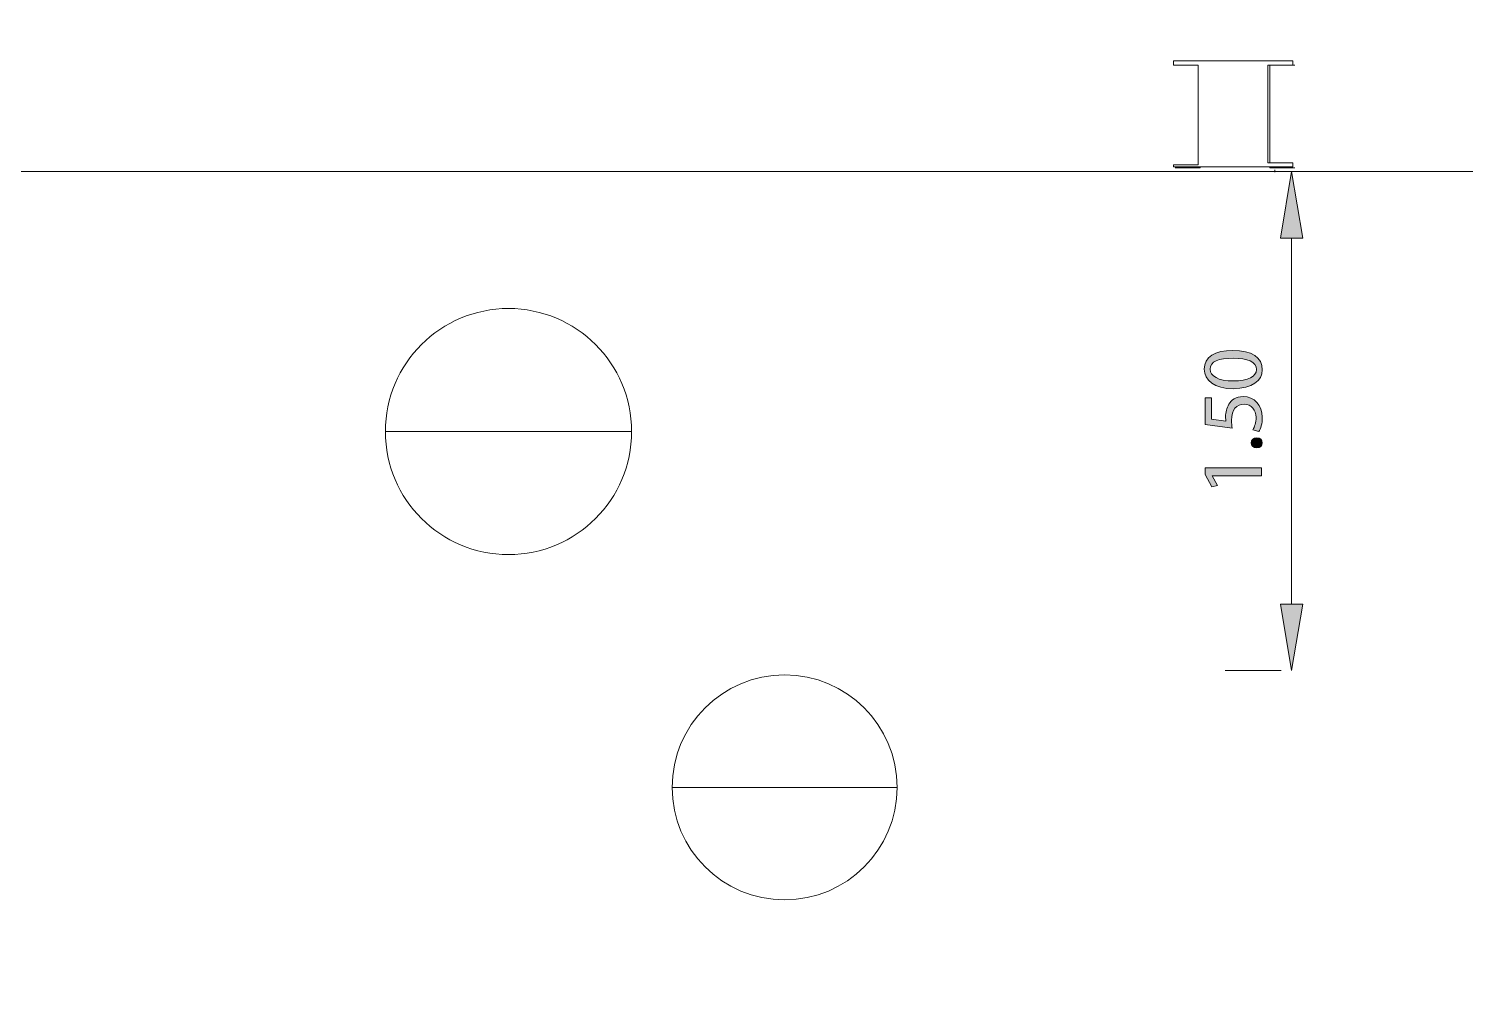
# Model space of a CAD drawing. Header units: centimetres. Extents: x -16.81 to -14.54, y 1.61 to 2.77.
# Drawn here: x -16.4185 to -16.2662, y 2.5367 to 2.6396 of the extents above; entities that cross this region are included whole.
import ezdxf

# ---------------------------------------------------------------- set-up
doc = ezdxf.new("R2010")
doc.units = ezdxf.units.CM
doc.header["$MEASUREMENT"] = 0
doc.layers.get('0').update_dxf_attribs({"lineweight": 0})
for name, color, linetype, lineweight in [('EXP COTA', 7, 'Continuous', 0), ('UserFlow1', 7, 'Continuous', 0), ('UserFlow2', 7, 'Continuous', 0)]:
    doc.layers.add(name, color=color, linetype=linetype, lineweight=lineweight)

# ---------------------------------------------------------------- blocks, each defined once
blk = doc.blocks.new('Block_148')
at = {"layer": 'EXP COTA', "true_color": 0x0000cc, "transparency": 33554687}
h = blk.add_hatch(color=172, dxfattribs=at)
h.dxf.hatch_style = 2
edge = h.paths.add_edge_path()
edge.add_spline(control_points=[(-16.29077, 2.60222), (-16.28922, 2.60222), (-16.28833, 2.6027), (-16.28833, 2.60342), (-16.28833, 2.60425), (-16.28929, 2.60463), (-16.29081, 2.60463), (-16.29229, 2.60463), (-16.29325, 2.60429), (-16.29325, 2.60346), (-16.29325, 2.60274), (-16.29239, 2.60222), (-16.29077, 2.60222)], knot_values=[0, 0, 0, 0, 1, 1, 1, 2, 2, 2, 3, 3, 3, 4, 4, 4, 4], degree=3, periodic=0)
edge = h.paths.add_edge_path()
edge.add_spline(control_points=[(-16.29084, 2.60546), (-16.28881, 2.60546), (-16.28771, 2.6047), (-16.28771, 2.60339), (-16.28771, 2.60222), (-16.28881, 2.60143), (-16.29077, 2.60139), (-16.29277, 2.60139), (-16.29387, 2.60229), (-16.29387, 2.60346), (-16.29387, 2.60473), (-16.29274, 2.60546), (-16.29084, 2.60546)], knot_values=[0, 0, 0, 0, 1, 1, 1, 2, 2, 2, 3, 3, 3, 4, 4, 4, 4], degree=3, periodic=0)
h = blk.add_hatch(color=172, dxfattribs=at)
h.dxf.hatch_style = 2
edge = h.paths.add_edge_path()
edge.add_spline(control_points=[(-16.29308, 2.60043), (-16.29308, 2.60043), (-16.29308, 2.59815), (-16.29308, 2.59815), (-16.29308, 2.59815), (-16.29156, 2.59795), (-16.29156, 2.59795), (-16.29156, 2.59808), (-16.2916, 2.59822), (-16.2916, 2.59843), (-16.2916, 2.59891), (-16.29149, 2.59932), (-16.29125, 2.59974), (-16.29101, 2.60019), (-16.2905, 2.60056), (-16.28974, 2.60056), (-16.28857, 2.60056), (-16.28771, 2.59963), (-16.28771, 2.59836), (-16.28771, 2.59771), (-16.28788, 2.59715), (-16.28808, 2.59684), (-16.28808, 2.59684), (-16.2887, 2.59705), (-16.2887, 2.59705), (-16.28853, 2.59733), (-16.28836, 2.59781), (-16.28836, 2.59836), (-16.28836, 2.59912), (-16.28884, 2.59974), (-16.28963, 2.59974), (-16.29043, 2.59974), (-16.29098, 2.59922), (-16.29098, 2.59802), (-16.29098, 2.59771), (-16.29094, 2.59743), (-16.29091, 2.59722), (-16.29091, 2.59722), (-16.29377, 2.5976), (-16.29377, 2.5976), (-16.29377, 2.5976), (-16.29377, 2.60043), (-16.29377, 2.60043), (-16.29377, 2.60043), (-16.29308, 2.60043), (-16.29308, 2.60043)], knot_values=[0, 0, 0, 0, 1, 1, 1, 2, 2, 2, 3, 3, 3, 4, 4, 4, 5, 5, 5, 6, 6, 6, 7, 7, 7, 8, 8, 8, 9, 9, 9, 10, 10, 10, 11, 11, 11, 12, 12, 12, 13, 13, 13, 14, 14, 14, 15, 15, 15, 15], degree=3, periodic=0)
h = blk.add_hatch(color=172, dxfattribs=at)
h.dxf.hatch_style = 2
edge = h.paths.add_edge_path()
edge.add_spline(control_points=[(-16.28829, 2.59512), (-16.28864, 2.59512), (-16.28888, 2.59533), (-16.28888, 2.59564), (-16.28888, 2.59595), (-16.28864, 2.59619), (-16.28829, 2.59619), (-16.28795, 2.59619), (-16.28771, 2.59598), (-16.28771, 2.59564), (-16.28771, 2.59533), (-16.28795, 2.59512), (-16.28829, 2.59512)], knot_values=[0, 0, 0, 0, 1, 1, 1, 2, 2, 2, 3, 3, 3, 4, 4, 4, 4], degree=3, periodic=0)
h = blk.add_hatch(color=172, dxfattribs=at)
h.dxf.hatch_style = 2
edge = h.paths.add_edge_path()
edge.add_spline(control_points=[(-16.29301, 2.59216), (-16.29301, 2.59216), (-16.29246, 2.59113), (-16.29246, 2.59113), (-16.29246, 2.59113), (-16.29305, 2.59099), (-16.29305, 2.59099), (-16.29305, 2.59099), (-16.29377, 2.5923), (-16.29377, 2.5923), (-16.29377, 2.5923), (-16.29377, 2.59299), (-16.29377, 2.59299), (-16.29377, 2.59299), (-16.28781, 2.59299), (-16.28781, 2.59299), (-16.28781, 2.59299), (-16.28781, 2.59216), (-16.28781, 2.59216), (-16.28781, 2.59216), (-16.29301, 2.59216), (-16.29301, 2.59216)], knot_values=[0, 0, 0, 0, 1, 1, 1, 2, 2, 2, 3, 3, 3, 4, 4, 4, 5, 5, 5, 6, 6, 6, 7, 7, 7, 7], degree=3, periodic=0)
at = {"layer": 'EXP COTA'}
for points, knots in [([(-16.29084, 2.60546), (-16.28881, 2.60546), (-16.28771, 2.6047), (-16.28771, 2.60339), (-16.28771, 2.60222), (-16.28881, 2.60143), (-16.29077, 2.60139), (-16.29277, 2.60139), (-16.29387, 2.60229), (-16.29387, 2.60346), (-16.29387, 2.60473), (-16.29274, 2.60546), (-16.29084, 2.60546)], [0, 0, 0, 0, 1, 1, 1, 2, 2, 2, 3, 3, 3, 4, 4, 4, 4]), ([(-16.29077, 2.60222), (-16.28922, 2.60222), (-16.28833, 2.6027), (-16.28833, 2.60342), (-16.28833, 2.60425), (-16.28929, 2.60463), (-16.29081, 2.60463), (-16.29229, 2.60463), (-16.29325, 2.60429), (-16.29325, 2.60346), (-16.29325, 2.60274), (-16.29239, 2.60222), (-16.29077, 2.60222)], [0, 0, 0, 0, 1, 1, 1, 2, 2, 2, 3, 3, 3, 4, 4, 4, 4]), ([(-16.29308, 2.60043), (-16.29308, 2.60043), (-16.29308, 2.59815), (-16.29308, 2.59815), (-16.29308, 2.59815), (-16.29156, 2.59795), (-16.29156, 2.59795), (-16.29156, 2.59808), (-16.2916, 2.59822), (-16.2916, 2.59843), (-16.2916, 2.59891), (-16.29149, 2.59932), (-16.29125, 2.59974), (-16.29101, 2.60019), (-16.2905, 2.60056), (-16.28974, 2.60056), (-16.28857, 2.60056), (-16.28771, 2.59963), (-16.28771, 2.59836), (-16.28771, 2.59771), (-16.28788, 2.59715), (-16.28808, 2.59684), (-16.28808, 2.59684), (-16.2887, 2.59705), (-16.2887, 2.59705), (-16.28853, 2.59733), (-16.28836, 2.59781), (-16.28836, 2.59836), (-16.28836, 2.59912), (-16.28884, 2.59974), (-16.28963, 2.59974), (-16.29043, 2.59974), (-16.29098, 2.59922), (-16.29098, 2.59802), (-16.29098, 2.59771), (-16.29094, 2.59743), (-16.29091, 2.59722), (-16.29091, 2.59722), (-16.29377, 2.5976), (-16.29377, 2.5976), (-16.29377, 2.5976), (-16.29377, 2.60043), (-16.29377, 2.60043), (-16.29377, 2.60043), (-16.29308, 2.60043), (-16.29308, 2.60043)], [0, 0, 0, 0, 1, 1, 1, 2, 2, 2, 3, 3, 3, 4, 4, 4, 5, 5, 5, 6, 6, 6, 7, 7, 7, 8, 8, 8, 9, 9, 9, 10, 10, 10, 11, 11, 11, 12, 12, 12, 13, 13, 13, 14, 14, 14, 15, 15, 15, 15]), ([(-16.28829, 2.59512), (-16.28864, 2.59512), (-16.28888, 2.59533), (-16.28888, 2.59564), (-16.28888, 2.59595), (-16.28864, 2.59619), (-16.28829, 2.59619), (-16.28795, 2.59619), (-16.28771, 2.59598), (-16.28771, 2.59564), (-16.28771, 2.59533), (-16.28795, 2.59512), (-16.28829, 2.59512)], [0, 0, 0, 0, 1, 1, 1, 2, 2, 2, 3, 3, 3, 4, 4, 4, 4]), ([(-16.29301, 2.59216), (-16.29301, 2.59216), (-16.29246, 2.59113), (-16.29246, 2.59113), (-16.29246, 2.59113), (-16.29305, 2.59099), (-16.29305, 2.59099), (-16.29305, 2.59099), (-16.29377, 2.5923), (-16.29377, 2.5923), (-16.29377, 2.5923), (-16.29377, 2.59299), (-16.29377, 2.59299), (-16.29377, 2.59299), (-16.28781, 2.59299), (-16.28781, 2.59299), (-16.28781, 2.59299), (-16.28781, 2.59216), (-16.28781, 2.59216), (-16.28781, 2.59216), (-16.29301, 2.59216), (-16.29301, 2.59216)], [0, 0, 0, 0, 1, 1, 1, 2, 2, 2, 3, 3, 3, 4, 4, 4, 5, 5, 5, 6, 6, 6, 7, 7, 7, 7])]:
    blk.add_open_spline(points, degree=3, knots=knots, dxfattribs=at)
blk = doc.blocks.new('Block_147')
at = {"layer": 'EXP COTA'}
blk.add_blockref('Block_148', (0, 0), dxfattribs=at)
blk = doc.blocks.new('Block_146')
at = {"layer": 'EXP COTA', "true_color": 0x0000cc, "transparency": 33554534}
h = blk.add_hatch(color=172, dxfattribs=at)
h.dxf.hatch_style = 2
h.paths.add_polyline_path([(-16.28577, 2.61737), (-16.28342, 2.61737), (-16.2846, 2.62443)])
h = blk.add_hatch(color=172, dxfattribs=at)
h.dxf.hatch_style = 2
h.paths.add_polyline_path([(-16.28577, 2.57856), (-16.28342, 2.57856), (-16.2846, 2.57151)])
at = {"layer": 'EXP COTA', "color": 172, "lineweight": 0, "true_color": 0x0000cc}
for p, q in [((-16.28569, 2.62443), (-16.29165, 2.62443)), ((-16.2846, 2.61737), (-16.2846, 2.57856)), ((-16.28569, 2.57151), (-16.29165, 2.57151))]:
    blk.add_line(p, q, dxfattribs=at)
at = {"layer": 'EXP COTA'}
for points in [[(-16.28577, 2.61737), (-16.28342, 2.61737), (-16.2846, 2.62443), (-16.2846, 2.62443)], [(-16.28577, 2.57856), (-16.28342, 2.57856), (-16.2846, 2.57151), (-16.2846, 2.57151)]]:
    blk.add_lwpolyline(points, close=True, dxfattribs=at)
blk.add_blockref('Block_147', (0, 0), dxfattribs=at)

msp = doc.modelspace()

# ---------------------------------------------------------------- hatches: boundary and pattern name
at = {"layer": 'UserFlow1', "true_color": 0xff7f7f, "transparency": 33554687}
h = msp.add_hatch(color=11, dxfattribs=at)
edge = h.paths.add_edge_path()
edge.add_spline(control_points=[(-16.14933, 1.86547), (-16.14933, 1.86547), (-16.17871, 1.86547), (-16.17871, 1.86547), (-16.17871, 1.86547), (-16.16402, 1.84003), (-16.16402, 1.84003), (-16.16402, 1.84003), (-16.14933, 1.86547), (-16.14933, 1.86547)], knot_values=[0, 0, 0, 0, 1, 1, 1, 2, 2, 2, 3, 3, 3, 3], degree=3, periodic=0)
edge = h.paths.add_edge_path()
edge.add_spline(control_points=[(-16.35459, 2.59685), (-16.35459, 2.59685), (-16.38069, 2.59685), (-16.38069, 2.59685), (-16.38069, 2.59685), (-16.35459, 2.59685), (-16.35459, 2.59685)], knot_values=[0, 0, 0, 0, 1, 1, 1, 2, 2, 2, 2], degree=3, periodic=0)
edge.add_line((-16.35459, 2.59685), (-16.35459, 2.59685))
at = {"layer": 'UserFlow2', "true_color": 0x7fffff, "transparency": 33554687}
h = msp.add_hatch(color=131, dxfattribs=at)
edge = h.paths.add_edge_path()
edge.add_spline(control_points=[(-16.35029, 2.55911), (-16.35029, 2.55911), (-16.32643, 2.55911), (-16.32643, 2.55911), (-16.32643, 2.55911), (-16.35029, 2.55911), (-16.35029, 2.55911)], knot_values=[0, 0, 0, 0, 1, 1, 1, 2, 2, 2, 2], degree=3, periodic=0)

# ---------------------------------------------------------------- linework, layer by layer
at = {"color": 18, "lineweight": 0, "true_color": 0x000000}
for p, q in [((-16.28448, 2.63617), (-16.29714, 2.63617)), ((-16.29714, 2.63617), (-16.29714, 2.63572)), ((-16.29714, 2.63572), (-16.2945, 2.63572)), ((-16.29693, 2.63572), (-16.2945, 2.63572)), ((-16.2945, 2.63572), (-16.2945, 2.62512)), ((-16.28711, 2.63572), (-16.28448, 2.63572)), ((-16.28711, 2.62535), (-16.28711, 2.63572)), ((-16.28427, 2.63572), (-16.2869, 2.63572)), ((-16.2869, 2.63572), (-16.2869, 2.62535)), ((-16.28448, 2.63572), (-16.28448, 2.63617)), ((-16.29714, 2.62512), (-16.29714, 2.62491)), ((-16.2945, 2.62512), (-16.29714, 2.62512)), ((-16.29714, 2.62491), (-16.28448, 2.62491)), ((-16.29429, 2.62481), (-16.29693, 2.62481)), ((-16.29429, 2.62491), (-16.29429, 2.62481)), ((-16.28448, 2.62535), (-16.28711, 2.62535)), ((-16.2869, 2.62491), (-16.2869, 2.62481)), ((-16.2869, 2.62481), (-16.28427, 2.62481)), ((-16.28448, 2.62491), (-16.28448, 2.62535)), ((-16.28637, 2.62437), (-16.28637, 2.62459))]:
    msp.add_line(p, q, dxfattribs=at)
at = {"layer": 'EXP COTA', "color": 3, "lineweight": 0, "true_color": 0x00ff00}
msp.add_lwpolyline([(-16.4738, 2.69594), (-16.4738, 2.62443), (-15.15136, 2.62443), (-15.15136, 2.39705), (-15.10919, 2.39705)], dxfattribs=at)
at = {"layer": 'UserFlow1', "color": 11, "lineweight": 0, "true_color": 0xff7f7f}
msp.add_circle((-16.36764, 2.59685), 0.01305, dxfattribs=at)
at = {"layer": 'UserFlow1'}
msp.add_open_spline([(-16.35459, 2.59685), (-16.35459, 2.59685), (-16.38069, 2.59685), (-16.38069, 2.59685), (-16.38069, 2.59685), (-16.35459, 2.59685), (-16.35459, 2.59685)], degree=3, knots=[0, 0, 0, 0, 1, 1, 1, 2, 2, 2, 2], dxfattribs=at)
at = {"layer": 'UserFlow2', "color": 131, "lineweight": 0, "true_color": 0x7fffff}
msp.add_circle((-16.33836, 2.55911), 0.01193, dxfattribs=at)
at = {"layer": 'UserFlow2'}
msp.add_open_spline([(-16.35029, 2.55911), (-16.35029, 2.55911), (-16.32643, 2.55911), (-16.32643, 2.55911), (-16.32643, 2.55911), (-16.35029, 2.55911), (-16.35029, 2.55911)], degree=3, knots=[0, 0, 0, 0, 1, 1, 1, 2, 2, 2, 2], dxfattribs=at)

# ---------------------------------------------------------------- block references
at = {"layer": 'EXP COTA'}
msp.add_blockref('Block_146', (0, 0), dxfattribs=at)

doc.saveas('drawing.dxf')
